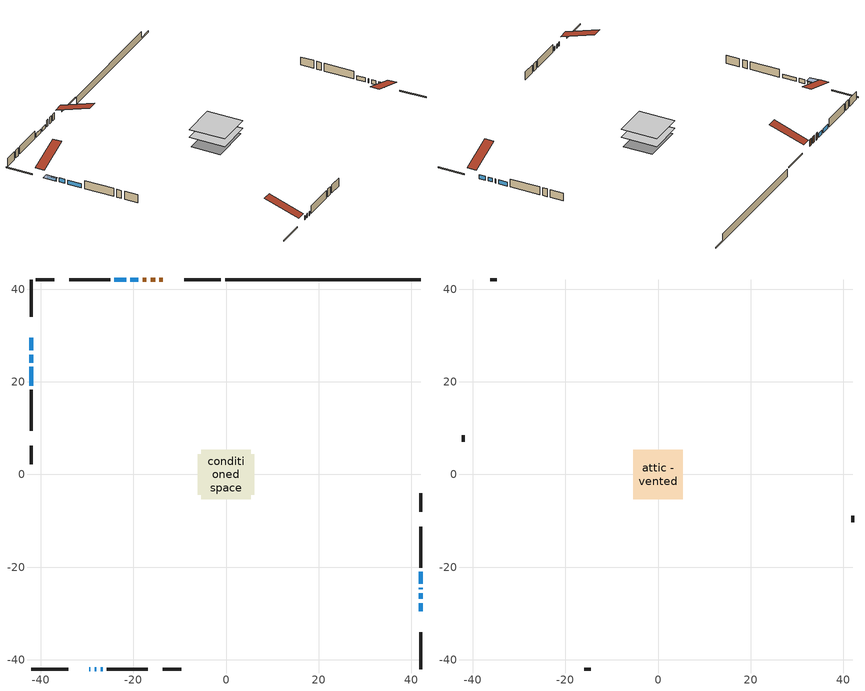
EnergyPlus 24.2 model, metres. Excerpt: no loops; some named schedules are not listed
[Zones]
conditioned space
 floor adiabatic (AdiabaticFloorConstruction): -5.33,-5.33 -5.33,5.33 5.33,5.33 5.33,-5.33 z1.1
 floor foundation (Slab1 construction): -6.12,-4.42 -6.12,4.42 6.12,4.42 6.12,-4.42 z-1.22
 wall outside (RimJoist1 construction): -1.11,41.98 -9.02,41.98 / -41.98,-41.98 -34.08,-41.98 / -41.98,41.98 -41.98,34.08 / 41.98,-41.98 41.98,-34.08 z1.1:1.4
 wall outside (AdiabaticWallConstruction 1): -13.61,41.98 -14.36,41.98 / -15.29,41.98 -16.28,41.98 / -17.2,41.98 -17.96,41.98 z1.1:3.13
 wall outside (AdiabaticWallConstruction): -29.49,-41.98 -29.3,-41.98 / 41.98,-29.48 41.98,-27.77 / -18.89,41.98 -20.64,41.98 / -28.38,-41.98 -28,-41.98 / -41.98,25.89 -41.98,24.17 / 41.98,-26.85 41.98,-25.66 / 41.98,-24.73 41.98,-24.48 / 41.98,-23.56 41.98,-21.02 / -21.56,41.98 -24.1,41.98 / -27.08,-41.98 -26.62,-41.98 / -41.98,23.25 -41.98,19.18 z1.1:2.32; -41.98,29.48 -41.98,26.82 z1.1:1.94
 wall outside (Wall1 construction): -25.03,41.98 -33.85,41.98 / -25.69,-41.98 -16.88,-41.98 / -41.98,18.25 -41.98,9.44 / 41.98,-20.09 41.98,-11.27 z1.1:3.54
 wall outside (Wall3 construction): -37.12,41.98 -41.05,41.98 / -13.6,-41.98 -9.67,-41.98 / -41.98,6.16 -41.98,2.23 / 41.98,-8 41.98,-4.06 z1.1:3.54
 wall foundation (FoundationWall1 construction): -0.18,41.98,-1.22 -0.18,41.98,1.1 37.77,41.98,1.1 37.77,41.98,-0.87 41.98,41.98,-0.87 41.98,41.98,-1.22
 window (WindowConstruction 6): -29.48,-41.98 -29.31,-41.98 z1.1:2.32
 window (WindowConstruction 5): -41.98,29.48 -41.98,26.82 z1.1:1.94
 window (WindowConstruction 8): 41.98,-29.48 41.98,-27.77 z1.1:2.32
 window (WindowConstruction 9): -18.89,41.98 -20.63,41.98 z1.1:2.32
 window (WindowConstruction 10): -28.38,-41.98 -28.01,-41.98 z1.1:2.32
 window (WindowConstruction 11): -41.98,25.89 -41.98,24.17 z1.1:2.32
 window (WindowConstruction 7): 41.98,-26.84 41.98,-25.66 z1.1:2.32
 window (WindowConstruction): 41.98,-24.73 41.98,-24.48 z1.1:2.32
 window (WindowConstruction 1): 41.98,-23.56 41.98,-21.02 z1.1:2.32
 window (WindowConstruction 2): -21.56,41.98 -24.1,41.98 z1.1:2.32
 window (WindowConstruction 3): -27.08,-41.98 -26.62,-41.98 z1.1:2.32
 window (WindowConstruction 4): -41.98,23.24 -41.98,19.18 z1.1:2.32
 door (Door): -13.61,41.98 -14.36,41.98 z1.1:3.13
 door (Door 1): -15.29,41.98 -16.28,41.98 z1.1:3.13
 door (Door 2): -17.21,41.98 -17.96,41.98 z1.1:3.13
 ceiling adiabatic (AdiabaticFloorConstruction): 5.33,-5.33 5.33,5.33 -5.33,5.33 -5.33,-5.33 z1.1
attic - vented
 floor to conditioned space (Floor1 construction Reversed): -5.33,-5.33 -5.33,5.33 5.33,5.33 5.33,-5.33 z3.54
 wall outside (Wall2 construction): -34.78,41.98 -36.19,41.98 / -15.95,-41.98 -14.53,-41.98 / -41.98,8.51 -41.98,7.09 / 41.98,-10.34 41.98,-8.93 z1.1:3.54
 roof outside (Roof1 construction): -12.68,41.98,3.54 -12.68,31.6,7 -9.94,31.6,7 -9.94,41.98,3.54; -30.41,-41.98,3.54 -30.41,-31.6,7 -33.15,-31.6,7 -33.15,-41.98,3.54; -41.98,30.41,3.54 -31.6,30.41,7 -31.6,33.15,7 -41.98,33.15,3.54; 41.98,-30.41,3.54 31.6,-30.41,7 31.6,-33.15,7 41.98,-33.15,3.54
shading: -41.98,26.52 -41.98,29.78 -43.81,29.78 -43.81,26.52 z2.24
[Building]
Building 1: Terrain=Suburbs
[Site:Location]
Muskoka_ON: Latitude {deg}=44.97; Longitude {deg}=-79.3; Time Zone {hr}=-5; Elevation {m}=282; Keep Site Location Information=Yes
[Site:GroundTemperature:Shallow]
1.23063, -0.843289, -1.00938, -0.0251953, 3.92574, 7.85827, 11.2676, 13.4273, 13.6107, 11.8542, 8.53183, 4.71994
[Site:WaterMainsTemperature]
Calculation Method=Schedule; Temperature Schedule=mains temperature schedule
[Material] Roughness=Rough; Thermal Absorptance=0.9
Name | Thickness {m} | Conductivity {W/m-K} | Density {kg/m3} | Specific Heat {J/kg-K} | Solar Absorptance | Visible Absorptance
asphalt or fiberglass shingles | 0.00635 | 0.162714 | 1121.4 | 1465.45 | 0.4 | 0.4
ceiling loosefill ins | 0.169333 | 0.0480833 | 16.02 | 1046.75 | 0.7 | 0.7
ceiling stud and cavity | 0.1397 | 0.0949009 | 65.682 | 1177.47 | 0.7 | 0.7
concrete 4.0 in. | 0.1016 | 1.803125 | 2242.8 | 837.4 | 0.7 | 0.7
concrete 8.0 in. | 0.2032 | 1.803125 | 2242.8 | 837.4 | 0.7 | 0.7
door material | 0.04445 | 0.20624 | 512.64 | 1214.23 | 0.7 | 0.7
door material 1 | 0.04445 | 0.188738 | 512.64 | 1214.23 | 0.7 | 0.7
exterior vertical ins | 0.0297169 | 0.029427 | 32.04 | 1214.23 | 0.7 | 0.7
floor covering | 0.0127 | 0.0433444 | 54.468 | 1339.84 | 0.6 | 0.6
floor rigid ins; wall rigid ins | 0.512978 | 0.029427 | 32.04 | 1214.23 | 0.7 | 0.7
floor stud and cavity | 0.1397 | 1.75129 | 37.0049 | 1207.88 | 0.7 | 0.7
furniture material conditioned space 1 | 0.1524 | 0.115458 | 640.8 | 1214.23 | 0.6 | 0.6
gypsum board | 0.0127 | 0.160291 | 801 | 837.4 | 0.6 | 0.6
gypsum board 1 | 0.0127 | 0.160291 | 801 | 837.4 | 0.7 | 0.7
osb sheathing 0.5 in. | 0.0127 | 0.115458 | 512.64 | 1214.23 | 0.7 | 0.7
osb sheathing 0.75 in. | 0.01905 | 0.115458 | 512.64 | 1214.23 | 0.7 | 0.7
osb sheathing 2.0 in. | 0.0508 | 0.115458 | 512.64 | 1214.23 | 0.7 | 0.7
rim joist rigid ins | 0.051816 | 0.029427 | 32.04 | 1214.23 | 0.7 | 0.7
rim joist stud and cavity | 0.0508 | 0.275866 | 125.044 | 1163.47 | 0.6 | 0.6
slab rigid ins | 0.00430176 | 0.029427 | 32.04 | 1214.23 | 0.7 | 0.7
wall stud and cavity | 0.1397 | 0.0809575 | 139.0536 | 1170.24 | 0.7 | 0.7
wall stud and cavity 1 | 0.0889 | 6.9971 | 50.32683 | 1063.81 | 0.6 | 0.6
wall stud and cavity 2 | 0.1397 | 0.0885345 | 139.0536 | 1170.24 | 0.7 | 0.7
wall stud and cavity 3 | 0.0889 | 0.380278 | 52.3479 | 1209.89 | 0.7 | 0.7
wall stud and cavity 4 | 0.0889 | 0.391764 | 83.0341 | 1211.67 | 0.7 | 0.7
wood siding | 0.0254 | 0.102417 | 544.68 | 1172.36 | 0.4 | 0.4
wood siding 1 | 0.00254 | 0.102417 | 544.68 | 1172.36 | 0.4 | 0.4
wood siding 2; wood siding 3; wood siding 4 | 0.0254 | 0.102417 | 544.68 | 1172.36 | 0.7 | 0.7
[WindowMaterial:SimpleGlazingSystem]
Name | U-Factor {W/m2-K} | Solar Heat Gain Coefficient
WindowMaterial | 2.739635 | 0.56
WindowMaterial 1 | 3.21318 | 0.66
WindowMaterial 10 | 3.20921 | 0.66
WindowMaterial 2 | 3.15867 | 0.59
WindowMaterial 3 | 3.24441 | 0.7
WindowMaterial 4 | 2.78165 | 0.67
WindowMaterial 5 | 6.992457 | 0.67
WindowMaterial 6 | 2.77768 | 0.66
WindowMaterial 7 | 3.1899 | 0.63
WindowMaterial 8 | 3.1916 | 0.63
WindowMaterial 9 | 3.13369 | 0.57
[Construction]
AdiabaticFloorConstruction: floor stud and cavity, floor rigid ins, osb sheathing 0.75 in., floor covering
AdiabaticWallConstruction: wood siding 3, wall rigid ins, wall stud and cavity 3, gypsum board
AdiabaticWallConstruction 1: wood siding 4, wall rigid ins, wall stud and cavity 3, gypsum board
Door: door material
Door 1; Door 2: door material 1
Floor1 construction Reversed: gypsum board, ceiling stud and cavity, ceiling loosefill ins
FoundationWall1 construction: concrete 8.0 in., gypsum board 1
furniture construction conditioned space 1: furniture material conditioned space 1
PartitionWallConstruction: gypsum board, wall stud and cavity 4, gypsum board
RimJoist1 construction: wood siding 2, rim joist rigid ins, osb sheathing 2.0 in., rim joist stud and cavity
Roof1 construction: asphalt or fiberglass shingles
Slab1 construction: slab rigid ins, concrete 4.0 in.
Wall1 construction: wood siding, osb sheathing 0.5 in., wall stud and cavity, gypsum board
Wall2 construction: wood siding 1, wall stud and cavity 1
Wall3 construction: wood siding, osb sheathing 0.5 in., wall stud and cavity 2, gypsum board
WindowConstruction: WindowMaterial
WindowConstruction 1; WindowConstruction 2: WindowMaterial 1
WindowConstruction 10: WindowMaterial 9
WindowConstruction 11: WindowMaterial 10
WindowConstruction 3: WindowMaterial 2
WindowConstruction 4: WindowMaterial 3
WindowConstruction 5: WindowMaterial 4
WindowConstruction 6: WindowMaterial 5
WindowConstruction 7: WindowMaterial 6
WindowConstruction 8: WindowMaterial 7
WindowConstruction 9: WindowMaterial 8
[Zone] Multiplier=1; Part of Total Floor Area=Yes
Name | Volume {m3}
attic - vented | 63.873
conditioned space | 552.8
[Space]
Name | Zone | Volume {m3}
attic - vented 1 | attic - vented | 63.873
conditioned space 1 | conditioned space | 552.8
[ZoneInfiltration:EffectiveLeakageArea]
infil attic - vented 1: Zone or Space=attic - vented 1; Schedule=Always On Discrete; Effective Air Leakage Area {cm2}=4623.86; Stack Coefficient=0.000410267; Wind Coefficient=1.36853e-05
[ZoneMixing]
whole house fan mix: Zone or Space=attic - vented; Schedule=Always On Continuous; Design Flow Rate Calculation Method=Flow/Zone; Design Flow Rate {m3/s}=0; Source Zone or Space=conditioned space
[SurfaceProperty:ExposedFoundationPerimeter]
Slab1: Exposed Perimeter Calculation Method=TotalExposedPerimeter; Total Exposed Perimeter {m}=42.165
[InternalMass] Zone or ZoneList=conditioned space; Space or SpaceList=conditioned space 1
Name | Construction | Surface Area {m2}
furniture mass conditioned space 1 | furniture construction conditioned space 1 | 88.8001
partition wall mass | PartitionWallConstruction | 222
[Lights]
interior lighting: Zone or ZoneList or Space or SpaceList=conditioned space 1; Schedule=interior lighting schedule; Design Level Calculation Method=LightingLevel; Lighting Level {W}=343.2; Return Air Fraction=0; Fraction Radiant=0.6; Fraction Visible=0.2; Fraction Replaceable=1
[People]
occupants: Zone or ZoneList or Space or SpaceList=conditioned space 1; Number of People Schedule=occupants schedule; Number of People Calculation Method=People; Number of People=3; Fraction Radiant=0.314171; Sensible Heat Fraction=0.56303; Activity Level Schedule=occupants activity schedule; Carbon Dioxide Generation Rate {m3/s-W}=0; Enable ASHRAE 55 Comfort Warnings=No; Mean Radiant Temperature Calculation Type=EnclosureAveraged
[ElectricEquipment] Zone or ZoneList or Space or SpaceList=conditioned space 1; Design Level Calculation Method=EquipmentLevel
Name | Schedule | Design Level {W} | Fraction Latent | Fraction Radiant | Fraction Lost
clothes dryer | clothes dryer schedule | 140.772 | 0.015 | 0.081 | 0.85
clothes washer | clothes washer schedule | 32.1985 | 0.03 | 0.162 | 0.7
cooking range | cooking range schedule | 215.147 | 0.08 | 0.432 | 0.2
dishwasher | dishwasher schedule | 66.8632 | 0.3 | 0.18 | 0.4
fridge | fridge schedule | 72.9452 | 0 | 0.6 | 0
mech vent bath fan 0 | mech vent bath fan 0 schedule | 43 | 0 | 0 | 1
mech vent house fan | mech vent house fan schedule | 0 | 0 | 0 | 1
mech vent house fan cfis | mech vent house fan cfis schedule | 0 | 0 | 0 | 0
mech vent range fan 0 | mech vent range fan 0 schedule | 43 | 0 | 0 | 1
misc plug loads | misc plug loads schedule | 494.7 | 0.045 | 0.513 | 0.1
whole house fan | Always On Discrete | 0 | 0 | 0 | 1
[OtherEquipment] Zone or ZoneList or Space or SpaceList=conditioned space 1; Design Level Calculation Method=EquipmentLevel
Name | Fuel Type | Schedule | Design Level {W} | Fraction Latent | Fraction Radiant | Fraction Lost
clothes dryer 1 | Electricity | clothes dryer schedule | 0 | 0.015 | 0.081 | 0.85
cooking range 1 | Electricity | cooking range schedule | 0 | 0.08 | 0.432 | 0.2
general water use latent | None | general water use schedule | 62.594 | 1 | 0 | 0
general water use sensible | None | general water use schedule | -61.6891 | 0 | 0.6 | 0
mech vent house fan latent load | None | Always On Discrete | 0 | 1 | 0 | 0
mech vent house fan sensible load | None | Always On Discrete | 0 | 0 | 0 | 0
water heater energy adjustment1 | Electricity | Always On Discrete | 0.01 | 0 | 0 | 1
[ZoneInfiltration:DesignFlowRate] Zone or ZoneList or Space or SpaceList=conditioned space 1; Schedule=Always On Discrete; Design Flow Rate Calculation Method=Flow/Zone; Design Flow Rate {m3/s}=0
infil flow; natural vent flow; whole house fan flow
[ZoneControl:Thermostat]
conditioned space Thermostat: Zone or ZoneList=conditioned space; Control Type Schedule=conditioned space Thermostat Schedule; Control 1=conditioned space temperature setpoint; Temperature Difference Between Cutout And Setpoint {deltaC}=0
[ZoneHVAC:Baseboard:Convective:Electric]
electric baseboard: Availability Schedule=Always On Discrete; Heating Design Capacity {W}=14496.2; Efficiency=1
[AirLoopHVAC:UnitarySystem]
unit heater unitary system: Control Type=Load; Controlling Zone or Thermostat Location=conditioned space; Dehumidification Control Type=None; Availability Schedule=Always On Discrete; Supply Fan=unit heater supply fan; Fan Placement=BlowThrough; Supply Air Fan Operating Mode Schedule=unit heater auto fan schedule; Heating Coil=unit heater htg coil; DX Heating Coil Sizing Ratio=1; Use DOAS DX Cooling Coil=No; Minimum Supply Air Temperature {C}=2; Latent Load Control=SensibleOnlyLoadControl; Cooling Supply Air Flow Rate Method=None; Heating Supply Air Flow Rate Method=SupplyAirFlowRate; Heating Supply Air Flow Rate {m3/s}=0.00141584; No Load Supply Air Flow Rate Method=SupplyAirFlowRate; No Load Supply Air Flow Rate {m3/s}=0; No Load Supply Air Flow Rate Control Set To Low Speed=Yes; Maximum Supply Air Temperature {C}=48.8889; Maximum Outdoor Dry-Bulb Temperature for Supplemental Heater Operation {C}=21; Ancillary On-Cycle Electric Power {W}=0; Ancillary Off-Cycle Electric Power {W}=0
[Fan:SystemModel]
unit heater supply fan: Availability Schedule=Always On Discrete; Design Maximum Air Flow Rate {m3/s}=0.00141584; Speed Control Method=Discrete; Electric Power Minimum Flow Rate Fraction=0.2; Design Pressure Rise {Pa}=500; Motor Efficiency=1; Motor In Air Stream Fraction=1; Design Electric Power Consumption {W}=Autosize; Design Power Sizing Method=PowerPerFlow; Electric Power Per Unit Flow Rate {W/(m3/s)}=1e-06; Electric Power Per Unit Flow Rate Per Unit Pressure {W/((m3/s)-Pa)}=1.66667; Fan Total Efficiency=0.7; Motor Loss Radiative Fraction=0; Number of Speeds=1; Speed Flow Fraction 1=1; Speed Electric Power Fraction 1=1
[Coil:Heating:Fuel]
unit heater htg coil: Availability Schedule=Always On Discrete; Fuel Type=OtherFuel1; Burner Efficiency=0.3; Nominal Capacity {W}=0.293071; On Cycle Parasitic Electric Load {W}=0; Off Cycle Parasitic Fuel Load {W}=0
[Zone equipment]
conditioned space: electric baseboard, unit heater unitary system
[Foundation:Kiva]
Foundation Kiva 1: Initial Indoor Air Temperature {C}=18; Wall Height Above Grade {m}=1.09999; Wall Depth Below Slab {m}=0.2032; Custom Block Material Name 1=exterior vertical ins; Custom Block Depth 1 {m}=2.31999; Custom Block X Position 1 {m}=0.2159; Custom Block Z Position 1 {m}=0
[Foundation:Kiva:Settings]
Soil Conductivity {W/m-K}=0.849921; Soil Density {kg/m3}=1842.3; Soil Specific Heat {J/kg-K}=418.7; Ground Solar Absorptivity=0.9; Ground Thermal Absorptivity=0.9; Ground Surface Roughness {m}=0.03; Far-Field Width {m}=40; Deep-Ground Boundary Condition=ZeroFlux; Deep-Ground Depth {m}=40; Minimum Cell Dimension {m}=0.2; Maximum Cell Growth Coefficient=3; Simulation Timestep=Timestep
[Exterior:Lights]
exterior lighting: Schedule=exterior lighting schedule; Design Level {W}=75.6
[EnergyManagementSystem:GlobalVariable]
infil_program_Qfan
infil_program_Qinf
natural_vent_program_Qnv
natural_vent_program_Qwhf
[EnergyManagementSystem:Sensor]
Name | Output:Variable or Output:Meter Index Key | Output:Variable or Output:Meter
airflow_gain | infil flow | Infiltration Sensible Heat Gain Energy
airflow_gain_1 | natural vent flow | Infiltration Sensible Heat Gain Energy
airflow_gain_2 | whole house fan flow | Infiltration Sensible Heat Gain Energy
airflow_loss | infil flow | Infiltration Sensible Heat Loss Energy
airflow_loss_1 | natural vent flow | Infiltration Sensible Heat Loss Energy
airflow_loss_2 | whole house fan flow | Infiltration Sensible Heat Loss Energy
clg_load_cond |  | Cooling:EnergyTransfer:Zone:CONDITIONED SPACE
clg_sp_s; clg_sp_s_1 | cooling setpoint | Schedule Value
clothes_dryer_exhaust_0_sch_s | clothes dryer exhaust 0 schedule | Schedule Value
conditioned_space_clg_unmet_s | conditioned space | Zone Cooling Setpoint Not Met Time
conditioned_space_htg_unmet_s | conditioned space | Zone Heating Setpoint Not Met Time
cool_season | cooling season schedule | Schedule Value
fridge_tin_s | conditioned space | Zone Mean Air Temperature
htg_load_cond |  | Heating:EnergyTransfer:Zone:CONDITIONED SPACE
htg_sp_s; htg_sp_s_1 | heating setpoint | Schedule Value
ig_ee_conv | clothes dryer | Electric Equipment Convective Heating Energy
ig_ee_conv_2 | cooking range | Electric Equipment Convective Heating Energy
ig_ee_conv_4 | fridge | Electric Equipment Convective Heating Energy
ig_ee_conv_5 | misc plug loads | Electric Equipment Convective Heating Energy
ig_ee_conv_6 | whole house fan | Electric Equipment Convective Heating Energy
ig_ee_rad | clothes dryer | Electric Equipment Radiant Heating Energy
ig_ee_rad_2 | cooking range | Electric Equipment Radiant Heating Energy
ig_ee_rad_4 | fridge | Electric Equipment Radiant Heating Energy
ig_ee_rad_5 | misc plug loads | Electric Equipment Radiant Heating Energy
ig_ee_rad_6 | whole house fan | Electric Equipment Radiant Heating Energy
ig_lgt_conv | interior lighting | Lights Convective Heating Energy
ig_lgt_rad | interior lighting | Lights Radiant Heating Energy
ig_lgt_vis | interior lighting | Lights Visible Radiation Heating Energy
ig_oe_conv | clothes dryer 1 | Other Equipment Convective Heating Energy
ig_oe_conv_1 | cooking range 1 | Other Equipment Convective Heating Energy
ig_oe_conv_2 | general water use latent | Other Equipment Convective Heating Energy
ig_oe_conv_3 | general water use sensible | Other Equipment Convective Heating Energy
ig_oe_conv_4 | water heater energy adjustment1 | Other Equipment Convective Heating Energy
ig_oe_rad | clothes dryer 1 | Other Equipment Radiant Heating Energy
ig_oe_rad_1 | cooking range 1 | Other Equipment Radiant Heating Energy
ig_oe_rad_2 | general water use latent | Other Equipment Radiant Heating Energy
ig_oe_rad_3 | general water use sensible | Other Equipment Radiant Heating Energy
ig_oe_rad_4 | water heater energy adjustment1 | Other Equipment Radiant Heating Energy
ig_ppl_conv | occupants | People Convective Heating Energy
ig_ppl_rad | occupants | People Radiant Heating Energy
im_conv | furniture mass conditioned space 1 | Surface Inside Face Convection Heat Gain Energy
im_conv_1 | partition wall mass | Surface Inside Face Convection Heat Gain Energy
im_ig | furniture mass conditioned space 1 | Surface Inside Face Internal Gains Radiation Heat Gain Energy
im_ig_1 | partition wall mass | Surface Inside Face Internal Gains Radiation Heat Gain Energy
im_lgt | furniture mass conditioned space 1 | Surface Inside Face Lights Radiation Heat Gain Energy
im_lgt_1 | partition wall mass | Surface Inside Face Lights Radiation Heat Gain Energy
im_sol | furniture mass conditioned space 1 | Surface Inside Face Solar Radiation Heat Gain Energy
im_sol_1 | partition wall mass | Surface Inside Face Solar Radiation Heat Gain Energy
im_surf | furniture mass conditioned space 1 | Surface Inside Face Net Surface Thermal Radiation Heat Gain Energy
im_surf_1 | partition wall mass | Surface Inside Face Net Surface Thermal Radiation Heat Gain Energy
mech_vent_bath_fan_0_sch_s | mech vent bath fan 0 schedule | Schedule Value
mech_vent_range_fan_0_sch_s | mech vent range fan 0 schedule | Schedule Value
mv_conv | mech vent bath fan 0 | Electric Equipment Convective Heating Energy
mv_conv_1 | mech vent house fan | Electric Equipment Convective Heating Energy
mv_conv_2 | mech vent house fan cfis | Electric Equipment Convective Heating Energy
mv_conv_3 | mech vent range fan 0 | Electric Equipment Convective Heating Energy
mv_conv_4 | mech vent house fan latent load | Other Equipment Convective Heating Energy
mv_conv_5 | mech vent house fan sensible load | Other Equipment Convective Heating Energy
mv_rad | mech vent bath fan 0 | Electric Equipment Radiant Heating Energy
mv_rad_1 | mech vent house fan | Electric Equipment Radiant Heating Energy
mv_rad_2 | mech vent house fan cfis | Electric Equipment Radiant Heating Energy
mv_rad_3 | mech vent range fan 0 | Electric Equipment Radiant Heating Energy
mv_rad_4 | mech vent house fan latent load | Other Equipment Radiant Heating Energy
mv_rad_5 | mech vent house fan sensible load | Other Equipment Radiant Heating Energy
natural_vent_s | natural vent schedule | Schedule Value
out_pb_s |  | Site Outdoor Air Barometric Pressure
out_wt_s |  | Site Outdoor Air Humidity Ratio
site_vw_s |  | Site Wind Speed
ss_back_out | Window1 | Surface Window Shortwave from Zone Back Out Window Heat Transfer Rate
ss_back_out_1 | Window10 | Surface Window Shortwave from Zone Back Out Window Heat Transfer Rate
ss_back_out_10 | Window8 | Surface Window Shortwave from Zone Back Out Window Heat Transfer Rate
ss_back_out_11 | Window9 | Surface Window Shortwave from Zone Back Out Window Heat Transfer Rate
ss_back_out_2 | Window11 | Surface Window Shortwave from Zone Back Out Window Heat Transfer Rate
ss_back_out_3 | Window13 | Surface Window Shortwave from Zone Back Out Window Heat Transfer Rate
ss_back_out_4 | Window15 | Surface Window Shortwave from Zone Back Out Window Heat Transfer Rate
ss_back_out_5 | Window16 | Surface Window Shortwave from Zone Back Out Window Heat Transfer Rate
ss_back_out_6 | Window2 | Surface Window Shortwave from Zone Back Out Window Heat Transfer Rate
ss_back_out_7 | Window3 | Surface Window Shortwave from Zone Back Out Window Heat Transfer Rate
ss_back_out_8 | Window4 | Surface Window Shortwave from Zone Back Out Window Heat Transfer Rate
ss_back_out_9 | Window6 | Surface Window Shortwave from Zone Back Out Window Heat Transfer Rate
ss_conv | Door1 | Surface Inside Face Convection Heat Gain Energy
ss_conv_1 | Door2 | Surface Inside Face Convection Heat Gain Energy
ss_conv_10 | Window3 | Surface Inside Face Convection Heat Gain Energy
ss_conv_11 | Window4 | Surface Inside Face Convection Heat Gain Energy
ss_conv_12 | Window6 | Surface Inside Face Convection Heat Gain Energy
ss_conv_13 | Window8 | Surface Inside Face Convection Heat Gain Energy
ss_conv_14 | Window9 | Surface Inside Face Convection Heat Gain Energy
ss_conv_2 | Door3 | Surface Inside Face Convection Heat Gain Energy
ss_conv_3 | Window1 | Surface Inside Face Convection Heat Gain Energy
ss_conv_4 | Window10 | Surface Inside Face Convection Heat Gain Energy
ss_conv_5 | Window11 | Surface Inside Face Convection Heat Gain Energy
ss_conv_6 | Window13 | Surface Inside Face Convection Heat Gain Energy
ss_conv_7 | Window15 | Surface Inside Face Convection Heat Gain Energy
ss_conv_8 | Window16 | Surface Inside Face Convection Heat Gain Energy
ss_conv_9 | Window2 | Surface Inside Face Convection Heat Gain Energy
ss_ig | Door1 | Surface Inside Face Internal Gains Radiation Heat Gain Energy
ss_ig_1 | Door2 | Surface Inside Face Internal Gains Radiation Heat Gain Energy
ss_ig_10 | Window3 | Surface Inside Face Internal Gains Radiation Heat Gain Energy
ss_ig_11 | Window4 | Surface Inside Face Internal Gains Radiation Heat Gain Energy
ss_ig_12 | Window6 | Surface Inside Face Internal Gains Radiation Heat Gain Energy
ss_ig_13 | Window8 | Surface Inside Face Internal Gains Radiation Heat Gain Energy
ss_ig_14 | Window9 | Surface Inside Face Internal Gains Radiation Heat Gain Energy
ss_ig_2 | Door3 | Surface Inside Face Internal Gains Radiation Heat Gain Energy
ss_ig_3 | Window1 | Surface Inside Face Internal Gains Radiation Heat Gain Energy
ss_ig_4 | Window10 | Surface Inside Face Internal Gains Radiation Heat Gain Energy
ss_ig_5 | Window11 | Surface Inside Face Internal Gains Radiation Heat Gain Energy
ss_ig_6 | Window13 | Surface Inside Face Internal Gains Radiation Heat Gain Energy
ss_ig_7 | Window15 | Surface Inside Face Internal Gains Radiation Heat Gain Energy
ss_ig_8 | Window16 | Surface Inside Face Internal Gains Radiation Heat Gain Energy
ss_ig_9 | Window2 | Surface Inside Face Internal Gains Radiation Heat Gain Energy
ss_lgt | Door1 | Surface Inside Face Lights Radiation Heat Gain Energy
ss_lgt_1 | Door2 | Surface Inside Face Lights Radiation Heat Gain Energy
ss_lgt_2 | Door3 | Surface Inside Face Lights Radiation Heat Gain Energy
ss_sol | Door1 | Surface Inside Face Solar Radiation Heat Gain Energy
ss_sol_1 | Door2 | Surface Inside Face Solar Radiation Heat Gain Energy
ss_sol_2 | Door3 | Surface Inside Face Solar Radiation Heat Gain Energy
ss_surf | Door1 | Surface Inside Face Net Surface Thermal Radiation Heat Gain Energy
ss_surf_1 | Door2 | Surface Inside Face Net Surface Thermal Radiation Heat Gain Energy
ss_surf_10 | Window3 | Surface Inside Face Net Surface Thermal Radiation Heat Gain Energy
ss_surf_11 | Window4 | Surface Inside Face Net Surface Thermal Radiation Heat Gain Energy
ss_surf_12 | Window6 | Surface Inside Face Net Surface Thermal Radiation Heat Gain Energy
ss_surf_13 | Window8 | Surface Inside Face Net Surface Thermal Radiation Heat Gain Energy
ss_surf_14 | Window9 | Surface Inside Face Net Surface Thermal Radiation Heat Gain Energy
ss_surf_2 | Door3 | Surface Inside Face Net Surface Thermal Radiation Heat Gain Energy
ss_surf_3 | Window1 | Surface Inside Face Net Surface Thermal Radiation Heat Gain Energy
ss_surf_4 | Window10 | Surface Inside Face Net Surface Thermal Radiation Heat Gain Energy
ss_surf_5 | Window11 | Surface Inside Face Net Surface Thermal Radiation Heat Gain Energy
